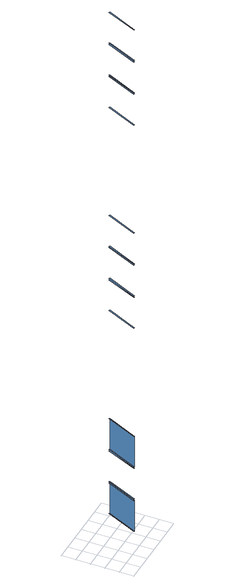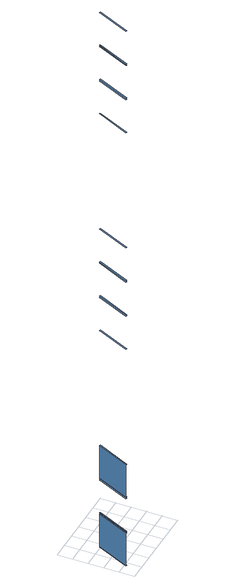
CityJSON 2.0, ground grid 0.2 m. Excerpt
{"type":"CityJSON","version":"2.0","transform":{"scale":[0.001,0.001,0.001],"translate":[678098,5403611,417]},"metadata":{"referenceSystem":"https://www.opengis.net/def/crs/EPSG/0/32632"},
"CityObjects":{
"building1":{"type":"Building","attributes":{"measuredHeight":18.85},"geometry":[{"type":"MultiSurface","lod":"3","boundaries":[[[0,1,2,3]],[[4,5,6,7]],[[8,9,10,11]],[[12,13,14,15]],[[16,17,18,19]],[[20,21,22,23]],[[24,25,26,27]],[[28,29,30,31]],[[32,33,34,35]],[[36,37,38,39]],[[40,41,42,43]],[[44,45,46,47]],[[48,49,50,51]],[[52,53,54,55]],[[56,57,58,59]],[[60,61,62,63]],[[64,65,66,67]],[[68,69,70,71]],[[9,46,45,10]],[[42,41,6,5]]],"semantics":{"surfaces":[{"type":"Window","frameMaterialClass":"Wood","frameMaterialName":"PaintedWood","paneMaterialClass":"Glass","frameMaterialUncertainty":0.5}],"values":[0,0,0,0,0,0,0,0,0,0,0,0,0,0,0,0,0,0,0,0]}}]}
},
"vertices":[
[849,626,1382],[858,622,1382],[653,184,1382],[644,188,1382],[849,626,1888],[858,622,1888],[653,184,1888],[644,188,1888],[849,626,876],[858,622,876],[653,184,876],[644,188,876],[849,626,7782],[858,622,7782],[653,184,7782],[644,188,7782],[849,626,8288],[858,622,8288],[653,184,8288],[644,188,8288],[849,626,7276],[858,622,7276],[653,184,7276],[644,188,7276],[849,626,4582],[858,622,4582],[653,184,4582],[644,188,4582],[849,626,5088],[858,622,5088],[653,184,5088],[644,188,5088],[849,626,4076],[858,622,4076],[653,184,4076],[644,188,4076],[644,188,897],[653,184,897],[858,622,897],[849,626,897],[644,188,1403],[653,184,1403],[858,622,1403],[849,626,1403],[644,188,391],[653,184,391],[858,622,391],[849,626,391],[644,188,7297],[653,184,7297],[858,622,7297],[849,626,7297],[644,188,7803],[653,184,7803],[858,622,7803],[849,626,7803],[644,188,6791],[653,184,6791],[858,622,6791],[849,626,6791],[644,188,4097],[653,184,4097],[858,622,4097],[849,626,4097],[644,188,4603],[653,184,4603],[858,622,4603],[849,626,4603],[644,188,3591],[653,184,3591],[858,622,3591],[849,626,3591]
]}
